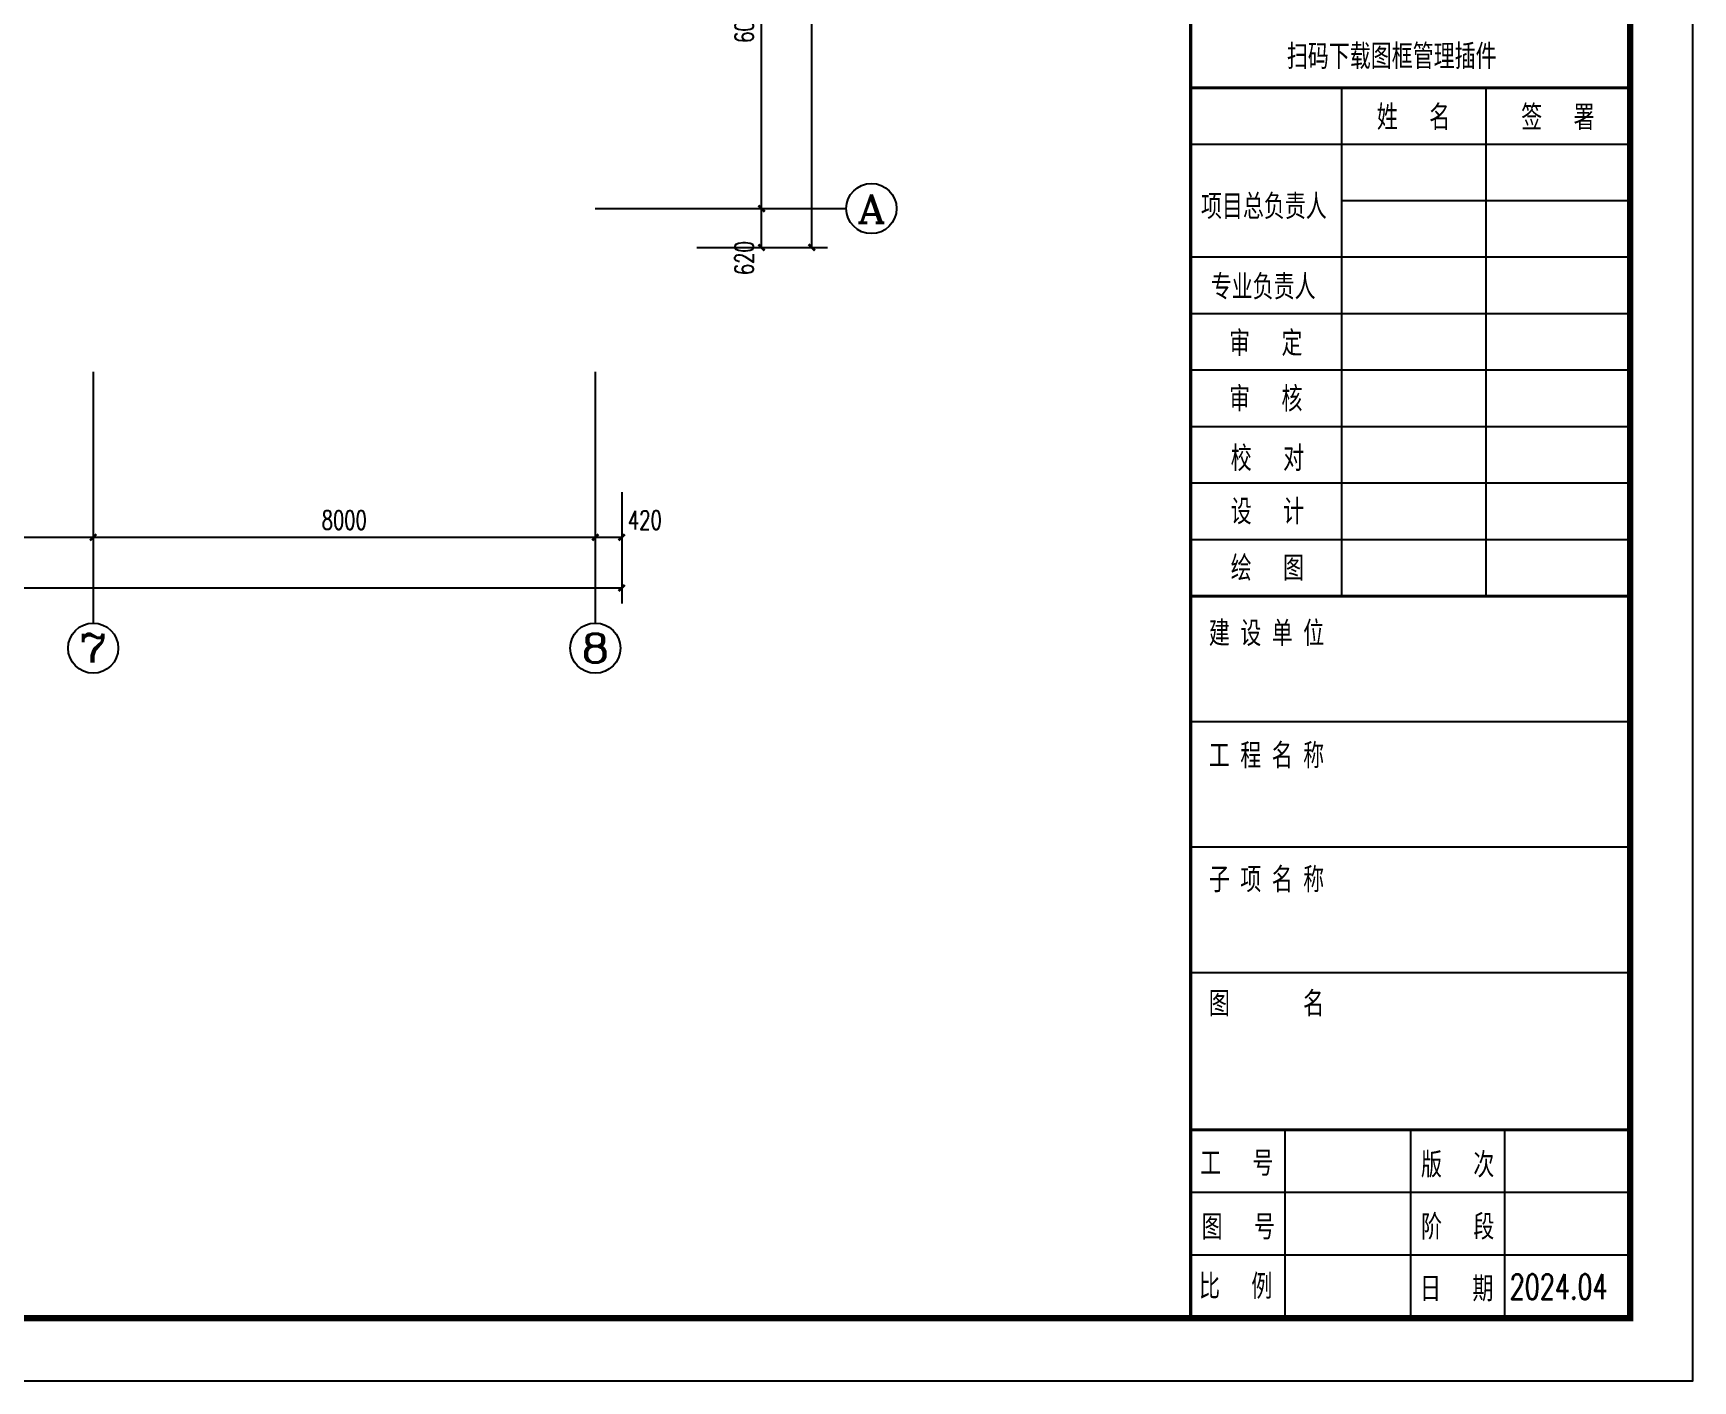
# Model space of a CAD drawing. Extents: x 2297255 to 2381355, y -608375 to -364775.
# Drawn here: x 2354911 to 2381355, y -424175 to -402704 of the extents above; entities that cross this region are included whole.
import ezdxf
from ezdxf.enums import TextEntityAlignment as Align

# ---------------------------------------------------------------- set-up
doc = ezdxf.new("R2018")
doc.units = 0
doc.header["$LTSCALE"] = 1000
doc.header["$MEASUREMENT"] = 0
for name, color, linetype in [('AXIS', 3, 'Continuous'), ('AXIS_TEXT', 7, 'Continuous'), ('PUB_DIM', 3, 'Continuous'), ('TK', 4, 'Continuous')]:
    doc.layers.add(name, color=color, linetype=linetype)
doc.styles.add('_TCH_AXIS', font='COMPLEX', dxfattribs={"bigfont": 'GBCBIG'})
doc.styles.add('_TCH_DIM_T3', font='SIMPLEX', dxfattribs={"width": 0.705882, "bigfont": 'GBCBIG'})
doc.styles.add('COMPLEX', font='COMPLEX')
doc.styles.add('HZTXT1', font='romans.shx', dxfattribs={"width": 0.7, "bigfont": 'GBHZFS.SHX'})
doc.styles.get("Standard").update_dxf_attribs({"font": 'gbenor.shx', "bigfont": 'gbcbig.shx'})
doc.styles.add('黑体', font='simhei.ttf')
doc.dimstyles.new('_TCH_ARCH&&100', dxfattribs={"dimtxt": 297.5, "dimasz": 100, "dimexe": 250, "dimexo": 300, "dimgap": 126.25, "dimtad": 1, "dimdec": 0, "dimzin": 0, "dimdsep": 46, "dimtxsty": '_TCH_DIM_T3', "dimblk": 'ARCHTICK', "dimcen": 0.09, "dimclrt": 7, "dimazin": 2, "dimtfac": 1, "dimtdec": 0, "dimtix": 1, "dimtmove": 2, "dimatfit": 3, "dimfxl": 30, "dimtolj": 1, "dimtzin": 0, "dimarcsym": 0})

# ---------------------------------------------------------------- blocks, each defined once
blk = doc.blocks.new('_ArchTick')
at = {"color": 0, "linetype": 'ByBlock', "const_width": 0.4}
blk.add_lwpolyline([(-0.5, -0.5), (0.5, 0.5)], dxfattribs=at)
blk = doc.blocks.new('*D109')
at = {"layer": 'Defpoints', "color": 0, "transparency": 16777216}
for p in [(-45219, -16333), (11621, -16333), (11621, -17376)]:
    blk.add_point(p, dxfattribs=at)
at = {"layer": 'PUB_DIM', "color": 0, "lineweight": -2, "transparency": 16777216}
for p, q in [((-45219, -16633), (-45219, -17626)), ((11621, -16633), (11621, -17626)), ((-45219, -17376), (11621, -17376))]:
    blk.add_line(p, q, dxfattribs=at)
at = {"layer": 'PUB_DIM', "color": 0, "lineweight": -2, "transparency": 16777216, "xscale": 100, "yscale": 100, "zscale": 100, "rotation": 180}
blk.add_blockref('_ArchTick', (-45219, -17376), dxfattribs=at)
at = {"layer": 'PUB_DIM', "color": 0, "lineweight": -2, "transparency": 16777216, "xscale": 100, "yscale": 100, "zscale": 100}
blk.add_blockref('_ArchTick', (11621, -17376), dxfattribs=at)
at = {"layer": 'PUB_DIM', "color": 7, "transparency": 16777216, "insert": (-16799, -17101), "char_height": 297.5, "attachment_point": 5, "style": '_TCH_DIM_T3'}
blk.add_mtext('\\A1;56840', dxfattribs=at)
blk = doc.blocks.new('*D116')
at = {"layer": 'Defpoints', "color": 0, "transparency": 16777216}
for p in [(-4799, -15552), (3201, -15552), (3201, -16569)]:
    blk.add_point(p, dxfattribs=at)
at = {"layer": 'PUB_DIM', "color": 0, "lineweight": -2, "transparency": 16777216}
for p, q in [((-4799, -15852), (-4799, -16819)), ((3201, -15852), (3201, -16819)), ((-4799, -16569), (3201, -16569))]:
    blk.add_line(p, q, dxfattribs=at)
at = {"layer": 'PUB_DIM', "color": 0, "lineweight": -2, "transparency": 16777216, "xscale": 100, "yscale": 100, "zscale": 100, "rotation": 180}
blk.add_blockref('_ArchTick', (-4799, -16569), dxfattribs=at)
at = {"layer": 'PUB_DIM', "color": 0, "lineweight": -2, "transparency": 16777216, "xscale": 100, "yscale": 100, "zscale": 100}
blk.add_blockref('_ArchTick', (3201, -16569), dxfattribs=at)
at = {"layer": 'PUB_DIM', "color": 7, "transparency": 16777216, "insert": (-799, -16294), "char_height": 297.5, "attachment_point": 5, "style": '_TCH_DIM_T3'}
blk.add_mtext('\\A1;8000', dxfattribs=at)
blk = doc.blocks.new('*D117')
at = {"layer": 'Defpoints', "color": 0, "transparency": 16777216}
for p in [(3201, -15552), (11201, -15552), (11201, -16569)]:
    blk.add_point(p, dxfattribs=at)
at = {"layer": 'PUB_DIM', "color": 0, "lineweight": -2, "transparency": 16777216}
for p, q in [((3201, -15852), (3201, -16819)), ((11201, -15852), (11201, -16819)), ((3201, -16569), (11201, -16569))]:
    blk.add_line(p, q, dxfattribs=at)
at = {"layer": 'PUB_DIM', "color": 0, "lineweight": -2, "transparency": 16777216, "xscale": 100, "yscale": 100, "zscale": 100, "rotation": 180}
blk.add_blockref('_ArchTick', (3201, -16569), dxfattribs=at)
at = {"layer": 'PUB_DIM', "color": 0, "lineweight": -2, "transparency": 16777216, "xscale": 100, "yscale": 100, "zscale": 100}
blk.add_blockref('_ArchTick', (11201, -16569), dxfattribs=at)
at = {"layer": 'PUB_DIM', "color": 7, "transparency": 16777216, "insert": (7201, -16294), "char_height": 297.5, "attachment_point": 5, "style": '_TCH_DIM_T3'}
blk.add_mtext('\\A1;8000', dxfattribs=at)
blk = doc.blocks.new('*D118')
at = {"layer": 'Defpoints', "color": 0, "transparency": 16777216}
for p in [(11201, -15552), (11621, -15552), (11621, -16569)]:
    blk.add_point(p, dxfattribs=at)
at = {"layer": 'PUB_DIM', "color": 0, "lineweight": -2, "transparency": 16777216}
for p, q in [((11201, -15852), (11201, -16819)), ((11621, -15852), (11621, -16819)), ((11201, -16569), (11621, -16569))]:
    blk.add_line(p, q, dxfattribs=at)
at = {"layer": 'PUB_DIM', "color": 0, "lineweight": -2, "transparency": 16777216, "xscale": 100, "yscale": 100, "zscale": 100, "rotation": 180}
blk.add_blockref('_ArchTick', (11201, -16569), dxfattribs=at)
at = {"layer": 'PUB_DIM', "color": 0, "lineweight": -2, "transparency": 16777216, "xscale": 100, "yscale": 100, "zscale": 100}
blk.add_blockref('_ArchTick', (11621, -16569), dxfattribs=at)
at = {"layer": 'PUB_DIM', "color": 7, "transparency": 16777216, "insert": (11991, -16294), "char_height": 297.5, "attachment_point": 5, "style": '_TCH_DIM_T3'}
blk.add_mtext('\\A1;420', dxfattribs=at)
blk = doc.blocks.new('*D127')
at = {"layer": 'Defpoints', "color": 0, "transparency": 16777216}
for p in [(13476, 19089), (14649, 19089), (13476, -11951)]:
    blk.add_point(p, dxfattribs=at)
at = {"layer": 'PUB_DIM', "color": 0, "lineweight": -2, "transparency": 16777216}
for p, q in [((13776, 19089), (14899, 19089)), ((14649, -11951), (14649, 19089)), ((13776, -11951), (14899, -11951))]:
    blk.add_line(p, q, dxfattribs=at)
at = {"layer": 'PUB_DIM', "color": 0, "lineweight": -2, "transparency": 16777216, "xscale": 100, "yscale": 100, "zscale": 100}
for p, rotation in [((14649, 19089), 90), ((14649, -11951), 270)]:
    blk.add_blockref('_ArchTick', p, dxfattribs=dict(at, rotation=rotation))
at = {"layer": 'PUB_DIM', "color": 7, "transparency": 16777216, "insert": (14374, 3569), "char_height": 297.5, "attachment_point": 5, "rotation": 90, "style": '_TCH_DIM_T3'}
blk.add_mtext('\\A1;31040', dxfattribs=at)
blk = doc.blocks.new('*D132')
at = {"layer": 'Defpoints', "color": 0, "transparency": 16777216}
for p in [(12517, -5331), (13849, -5331), (12517, -11331)]:
    blk.add_point(p, dxfattribs=at)
at = {"layer": 'PUB_DIM', "color": 0, "lineweight": -2, "transparency": 16777216}
for p, q in [((12817, -5331), (14099, -5331)), ((13849, -11331), (13849, -5331)), ((12817, -11331), (14099, -11331))]:
    blk.add_line(p, q, dxfattribs=at)
at = {"layer": 'PUB_DIM', "color": 0, "lineweight": -2, "transparency": 16777216, "xscale": 100, "yscale": 100, "zscale": 100}
for p, rotation in [((13849, -5331), 90), ((13849, -11331), 270)]:
    blk.add_blockref('_ArchTick', p, dxfattribs=dict(at, rotation=rotation))
at = {"layer": 'PUB_DIM', "color": 7, "transparency": 16777216, "insert": (13574, -8331), "char_height": 297.5, "attachment_point": 5, "rotation": 90, "style": '_TCH_DIM_T3'}
blk.add_mtext('\\A1;6000', dxfattribs=at)
blk = doc.blocks.new('*D133')
at = {"layer": 'Defpoints', "color": 0, "transparency": 16777216}
for p in [(12517, -11331), (13849, -11331), (12517, -11951)]:
    blk.add_point(p, dxfattribs=at)
at = {"layer": 'PUB_DIM', "color": 0, "lineweight": -2, "transparency": 16777216}
for p, q in [((12817, -11331), (14099, -11331)), ((13849, -11951), (13849, -11331)), ((12817, -11951), (14099, -11951))]:
    blk.add_line(p, q, dxfattribs=at)
at = {"layer": 'PUB_DIM', "color": 0, "lineweight": -2, "transparency": 16777216, "xscale": 100, "yscale": 100, "zscale": 100}
for p, rotation in [((13849, -11331), 90), ((13849, -11951), 270)]:
    blk.add_blockref('_ArchTick', p, dxfattribs=dict(at, rotation=rotation))
at = {"layer": 'PUB_DIM', "color": 7, "transparency": 16777216, "insert": (13574, -12121), "char_height": 297.5, "attachment_point": 5, "rotation": 90, "style": '_TCH_DIM_T3'}
blk.add_mtext('\\A1;620', dxfattribs=at)
blk = doc.blocks.new('*D256')
at = {"layer": 'Defpoints', "color": 0, "transparency": 16777216}
for p in [(-45219, -16333), (11621, -16333), (11621, -17376)]:
    blk.add_point(p, dxfattribs=at)
at = {"layer": 'PUB_DIM', "color": 0, "lineweight": -2, "transparency": 16777216}
for p, q in [((-45219, -16633), (-45219, -17626)), ((11621, -16633), (11621, -17626)), ((-45219, -17376), (11621, -17376))]:
    blk.add_line(p, q, dxfattribs=at)
at = {"layer": 'PUB_DIM', "color": 0, "lineweight": -2, "transparency": 16777216, "xscale": 100, "yscale": 100, "zscale": 100, "rotation": 180}
blk.add_blockref('_ArchTick', (-45219, -17376), dxfattribs=at)
at = {"layer": 'PUB_DIM', "color": 0, "lineweight": -2, "transparency": 16777216, "xscale": 100, "yscale": 100, "zscale": 100}
blk.add_blockref('_ArchTick', (11621, -17376), dxfattribs=at)
at = {"layer": 'PUB_DIM', "color": 7, "transparency": 16777216, "insert": (-16799, -17101), "char_height": 297.5, "attachment_point": 5, "style": '_TCH_DIM_T3'}
blk.add_mtext('\\A1;56840', dxfattribs=at)
blk = doc.blocks.new('*D263')
at = {"layer": 'Defpoints', "color": 0, "transparency": 16777216}
for p in [(-4799, -15552), (3201, -15552), (3201, -16569)]:
    blk.add_point(p, dxfattribs=at)
at = {"layer": 'PUB_DIM', "color": 0, "lineweight": -2, "transparency": 16777216}
for p, q in [((-4799, -15852), (-4799, -16819)), ((3201, -15852), (3201, -16819)), ((-4799, -16569), (3201, -16569))]:
    blk.add_line(p, q, dxfattribs=at)
at = {"layer": 'PUB_DIM', "color": 0, "lineweight": -2, "transparency": 16777216, "xscale": 100, "yscale": 100, "zscale": 100, "rotation": 180}
blk.add_blockref('_ArchTick', (-4799, -16569), dxfattribs=at)
at = {"layer": 'PUB_DIM', "color": 0, "lineweight": -2, "transparency": 16777216, "xscale": 100, "yscale": 100, "zscale": 100}
blk.add_blockref('_ArchTick', (3201, -16569), dxfattribs=at)
at = {"layer": 'PUB_DIM', "color": 7, "transparency": 16777216, "insert": (-799, -16294), "char_height": 297.5, "attachment_point": 5, "style": '_TCH_DIM_T3'}
blk.add_mtext('\\A1;8000', dxfattribs=at)
blk = doc.blocks.new('*D264')
at = {"layer": 'Defpoints', "color": 0, "transparency": 16777216}
for p in [(3201, -15552), (11201, -15552), (11201, -16569)]:
    blk.add_point(p, dxfattribs=at)
at = {"layer": 'PUB_DIM', "color": 0, "lineweight": -2, "transparency": 16777216}
for p, q in [((3201, -15852), (3201, -16819)), ((11201, -15852), (11201, -16819)), ((3201, -16569), (11201, -16569))]:
    blk.add_line(p, q, dxfattribs=at)
at = {"layer": 'PUB_DIM', "color": 0, "lineweight": -2, "transparency": 16777216, "xscale": 100, "yscale": 100, "zscale": 100, "rotation": 180}
blk.add_blockref('_ArchTick', (3201, -16569), dxfattribs=at)
at = {"layer": 'PUB_DIM', "color": 0, "lineweight": -2, "transparency": 16777216, "xscale": 100, "yscale": 100, "zscale": 100}
blk.add_blockref('_ArchTick', (11201, -16569), dxfattribs=at)
at = {"layer": 'PUB_DIM', "color": 7, "transparency": 16777216, "insert": (7201, -16294), "char_height": 297.5, "attachment_point": 5, "style": '_TCH_DIM_T3'}
blk.add_mtext('\\A1;8000', dxfattribs=at)
blk = doc.blocks.new('*D265')
at = {"layer": 'Defpoints', "color": 0, "transparency": 16777216}
for p in [(11201, -15552), (11621, -15552), (11621, -16569)]:
    blk.add_point(p, dxfattribs=at)
at = {"layer": 'PUB_DIM', "color": 0, "lineweight": -2, "transparency": 16777216}
for p, q in [((11201, -15852), (11201, -16819)), ((11621, -15852), (11621, -16819)), ((11201, -16569), (11621, -16569))]:
    blk.add_line(p, q, dxfattribs=at)
at = {"layer": 'PUB_DIM', "color": 0, "lineweight": -2, "transparency": 16777216, "xscale": 100, "yscale": 100, "zscale": 100, "rotation": 180}
blk.add_blockref('_ArchTick', (11201, -16569), dxfattribs=at)
at = {"layer": 'PUB_DIM', "color": 0, "lineweight": -2, "transparency": 16777216, "xscale": 100, "yscale": 100, "zscale": 100}
blk.add_blockref('_ArchTick', (11621, -16569), dxfattribs=at)
at = {"layer": 'PUB_DIM', "color": 7, "transparency": 16777216, "insert": (11991, -16294), "char_height": 297.5, "attachment_point": 5, "style": '_TCH_DIM_T3'}
blk.add_mtext('\\A1;420', dxfattribs=at)
blk = doc.blocks.new('*D274')
at = {"layer": 'Defpoints', "color": 0, "transparency": 16777216}
for p in [(13476, 19089), (14649, 19089), (13476, -11951)]:
    blk.add_point(p, dxfattribs=at)
at = {"layer": 'PUB_DIM', "color": 0, "lineweight": -2, "transparency": 16777216}
for p, q in [((13776, 19089), (14899, 19089)), ((14649, -11951), (14649, 19089)), ((13776, -11951), (14899, -11951))]:
    blk.add_line(p, q, dxfattribs=at)
at = {"layer": 'PUB_DIM', "color": 0, "lineweight": -2, "transparency": 16777216, "xscale": 100, "yscale": 100, "zscale": 100}
for p, rotation in [((14649, 19089), 90), ((14649, -11951), 270)]:
    blk.add_blockref('_ArchTick', p, dxfattribs=dict(at, rotation=rotation))
at = {"layer": 'PUB_DIM', "color": 7, "transparency": 16777216, "insert": (14374, 3569), "char_height": 297.5, "attachment_point": 5, "rotation": 90, "style": '_TCH_DIM_T3'}
blk.add_mtext('\\A1;31040', dxfattribs=at)
blk = doc.blocks.new('*D279')
at = {"layer": 'Defpoints', "color": 0, "transparency": 16777216}
for p in [(12517, -5331), (13849, -5331), (12517, -11331)]:
    blk.add_point(p, dxfattribs=at)
at = {"layer": 'PUB_DIM', "color": 0, "lineweight": -2, "transparency": 16777216}
for p, q in [((12817, -5331), (14099, -5331)), ((13849, -11331), (13849, -5331)), ((12817, -11331), (14099, -11331))]:
    blk.add_line(p, q, dxfattribs=at)
at = {"layer": 'PUB_DIM', "color": 0, "lineweight": -2, "transparency": 16777216, "xscale": 100, "yscale": 100, "zscale": 100}
for p, rotation in [((13849, -5331), 90), ((13849, -11331), 270)]:
    blk.add_blockref('_ArchTick', p, dxfattribs=dict(at, rotation=rotation))
at = {"layer": 'PUB_DIM', "color": 7, "transparency": 16777216, "insert": (13574, -8331), "char_height": 297.5, "attachment_point": 5, "rotation": 90, "style": '_TCH_DIM_T3'}
blk.add_mtext('\\A1;6000', dxfattribs=at)
blk = doc.blocks.new('*D280')
at = {"layer": 'Defpoints', "color": 0, "transparency": 16777216}
for p in [(12517, -11331), (13849, -11331), (12517, -11951)]:
    blk.add_point(p, dxfattribs=at)
at = {"layer": 'PUB_DIM', "color": 0, "lineweight": -2, "transparency": 16777216}
for p, q in [((12817, -11331), (14099, -11331)), ((13849, -11951), (13849, -11331)), ((12817, -11951), (14099, -11951))]:
    blk.add_line(p, q, dxfattribs=at)
at = {"layer": 'PUB_DIM', "color": 0, "lineweight": -2, "transparency": 16777216, "xscale": 100, "yscale": 100, "zscale": 100}
for p, rotation in [((13849, -11331), 90), ((13849, -11951), 270)]:
    blk.add_blockref('_ArchTick', p, dxfattribs=dict(at, rotation=rotation))
at = {"layer": 'PUB_DIM', "color": 7, "transparency": 16777216, "insert": (13574, -12121), "char_height": 297.5, "attachment_point": 5, "rotation": 90, "style": '_TCH_DIM_T3'}
blk.add_mtext('\\A1;620', dxfattribs=at)
blk = doc.blocks.new('*D403')
at = {"layer": 'Defpoints', "color": 0, "transparency": 16777216}
for p in [(-45219, -16333), (11621, -16333), (11621, -17376)]:
    blk.add_point(p, dxfattribs=at)
at = {"layer": 'PUB_DIM', "color": 0, "lineweight": -2, "transparency": 16777216}
for p, q in [((-45219, -16633), (-45219, -17626)), ((11621, -16633), (11621, -17626)), ((-45219, -17376), (11621, -17376))]:
    blk.add_line(p, q, dxfattribs=at)
at = {"layer": 'PUB_DIM', "color": 0, "lineweight": -2, "transparency": 16777216, "xscale": 100, "yscale": 100, "zscale": 100, "rotation": 180}
blk.add_blockref('_ArchTick', (-45219, -17376), dxfattribs=at)
at = {"layer": 'PUB_DIM', "color": 0, "lineweight": -2, "transparency": 16777216, "xscale": 100, "yscale": 100, "zscale": 100}
blk.add_blockref('_ArchTick', (11621, -17376), dxfattribs=at)
at = {"layer": 'PUB_DIM', "color": 7, "transparency": 16777216, "insert": (-16799, -17101), "char_height": 297.5, "attachment_point": 5, "style": '_TCH_DIM_T3'}
blk.add_mtext('\\A1;56840', dxfattribs=at)
blk = doc.blocks.new('*D410')
at = {"layer": 'Defpoints', "color": 0, "transparency": 16777216}
for p in [(-4799, -15552), (3201, -15552), (3201, -16569)]:
    blk.add_point(p, dxfattribs=at)
at = {"layer": 'PUB_DIM', "color": 0, "lineweight": -2, "transparency": 16777216}
for p, q in [((-4799, -15852), (-4799, -16819)), ((3201, -15852), (3201, -16819)), ((-4799, -16569), (3201, -16569))]:
    blk.add_line(p, q, dxfattribs=at)
at = {"layer": 'PUB_DIM', "color": 0, "lineweight": -2, "transparency": 16777216, "xscale": 100, "yscale": 100, "zscale": 100, "rotation": 180}
blk.add_blockref('_ArchTick', (-4799, -16569), dxfattribs=at)
at = {"layer": 'PUB_DIM', "color": 0, "lineweight": -2, "transparency": 16777216, "xscale": 100, "yscale": 100, "zscale": 100}
blk.add_blockref('_ArchTick', (3201, -16569), dxfattribs=at)
at = {"layer": 'PUB_DIM', "color": 7, "transparency": 16777216, "insert": (-799, -16294), "char_height": 297.5, "attachment_point": 5, "style": '_TCH_DIM_T3'}
blk.add_mtext('\\A1;8000', dxfattribs=at)
blk = doc.blocks.new('*D411')
at = {"layer": 'Defpoints', "color": 0, "transparency": 16777216}
for p in [(3201, -15552), (11201, -15552), (11201, -16569)]:
    blk.add_point(p, dxfattribs=at)
at = {"layer": 'PUB_DIM', "color": 0, "lineweight": -2, "transparency": 16777216}
for p, q in [((3201, -15852), (3201, -16819)), ((11201, -15852), (11201, -16819)), ((3201, -16569), (11201, -16569))]:
    blk.add_line(p, q, dxfattribs=at)
at = {"layer": 'PUB_DIM', "color": 0, "lineweight": -2, "transparency": 16777216, "xscale": 100, "yscale": 100, "zscale": 100, "rotation": 180}
blk.add_blockref('_ArchTick', (3201, -16569), dxfattribs=at)
at = {"layer": 'PUB_DIM', "color": 0, "lineweight": -2, "transparency": 16777216, "xscale": 100, "yscale": 100, "zscale": 100}
blk.add_blockref('_ArchTick', (11201, -16569), dxfattribs=at)
at = {"layer": 'PUB_DIM', "color": 7, "transparency": 16777216, "insert": (7201, -16294), "char_height": 297.5, "attachment_point": 5, "style": '_TCH_DIM_T3'}
blk.add_mtext('\\A1;8000', dxfattribs=at)
blk = doc.blocks.new('*D412')
at = {"layer": 'Defpoints', "color": 0, "transparency": 16777216}
for p in [(11201, -15552), (11621, -15552), (11621, -16569)]:
    blk.add_point(p, dxfattribs=at)
at = {"layer": 'PUB_DIM', "color": 0, "lineweight": -2, "transparency": 16777216}
for p, q in [((11201, -15852), (11201, -16819)), ((11621, -15852), (11621, -16819)), ((11201, -16569), (11621, -16569))]:
    blk.add_line(p, q, dxfattribs=at)
at = {"layer": 'PUB_DIM', "color": 0, "lineweight": -2, "transparency": 16777216, "xscale": 100, "yscale": 100, "zscale": 100, "rotation": 180}
blk.add_blockref('_ArchTick', (11201, -16569), dxfattribs=at)
at = {"layer": 'PUB_DIM', "color": 0, "lineweight": -2, "transparency": 16777216, "xscale": 100, "yscale": 100, "zscale": 100}
blk.add_blockref('_ArchTick', (11621, -16569), dxfattribs=at)
at = {"layer": 'PUB_DIM', "color": 7, "transparency": 16777216, "insert": (11991, -16294), "char_height": 297.5, "attachment_point": 5, "style": '_TCH_DIM_T3'}
blk.add_mtext('\\A1;420', dxfattribs=at)
blk = doc.blocks.new('*D421')
at = {"layer": 'Defpoints', "color": 0, "transparency": 16777216}
for p in [(13476, 19089), (14649, 19089), (13476, -11951)]:
    blk.add_point(p, dxfattribs=at)
at = {"layer": 'PUB_DIM', "color": 0, "lineweight": -2, "transparency": 16777216}
for p, q in [((13776, 19089), (14899, 19089)), ((14649, -11951), (14649, 19089)), ((13776, -11951), (14899, -11951))]:
    blk.add_line(p, q, dxfattribs=at)
at = {"layer": 'PUB_DIM', "color": 0, "lineweight": -2, "transparency": 16777216, "xscale": 100, "yscale": 100, "zscale": 100}
for p, rotation in [((14649, 19089), 90), ((14649, -11951), 270)]:
    blk.add_blockref('_ArchTick', p, dxfattribs=dict(at, rotation=rotation))
at = {"layer": 'PUB_DIM', "color": 7, "transparency": 16777216, "insert": (14374, 3569), "char_height": 297.5, "attachment_point": 5, "rotation": 90, "style": '_TCH_DIM_T3'}
blk.add_mtext('\\A1;31040', dxfattribs=at)
blk = doc.blocks.new('*D426')
at = {"layer": 'Defpoints', "color": 0, "transparency": 16777216}
for p in [(12517, -5331), (13849, -5331), (12517, -11331)]:
    blk.add_point(p, dxfattribs=at)
at = {"layer": 'PUB_DIM', "color": 0, "lineweight": -2, "transparency": 16777216}
for p, q in [((12817, -5331), (14099, -5331)), ((13849, -11331), (13849, -5331)), ((12817, -11331), (14099, -11331))]:
    blk.add_line(p, q, dxfattribs=at)
at = {"layer": 'PUB_DIM', "color": 0, "lineweight": -2, "transparency": 16777216, "xscale": 100, "yscale": 100, "zscale": 100}
for p, rotation in [((13849, -5331), 90), ((13849, -11331), 270)]:
    blk.add_blockref('_ArchTick', p, dxfattribs=dict(at, rotation=rotation))
at = {"layer": 'PUB_DIM', "color": 7, "transparency": 16777216, "insert": (13574, -8331), "char_height": 297.5, "attachment_point": 5, "rotation": 90, "style": '_TCH_DIM_T3'}
blk.add_mtext('\\A1;6000', dxfattribs=at)
blk = doc.blocks.new('*D427')
at = {"layer": 'Defpoints', "color": 0, "transparency": 16777216}
for p in [(12517, -11331), (13849, -11331), (12517, -11951)]:
    blk.add_point(p, dxfattribs=at)
at = {"layer": 'PUB_DIM', "color": 0, "lineweight": -2, "transparency": 16777216}
for p, q in [((12817, -11331), (14099, -11331)), ((13849, -11951), (13849, -11331)), ((12817, -11951), (14099, -11951))]:
    blk.add_line(p, q, dxfattribs=at)
at = {"layer": 'PUB_DIM', "color": 0, "lineweight": -2, "transparency": 16777216, "xscale": 100, "yscale": 100, "zscale": 100}
for p, rotation in [((13849, -11331), 90), ((13849, -11951), 270)]:
    blk.add_blockref('_ArchTick', p, dxfattribs=dict(at, rotation=rotation))
at = {"layer": 'PUB_DIM', "color": 7, "transparency": 16777216, "insert": (13574, -12121), "char_height": 297.5, "attachment_point": 5, "rotation": 90, "style": '_TCH_DIM_T3'}
blk.add_mtext('\\A1;620', dxfattribs=at)
blk = doc.blocks.new('_AXISO')
blk.add_circle((0, 0), 0.5)
at = {"layer": 'AXIS_TEXT', "style": 'COMPLEX', "width": 1.041667}
blk.add_attdef('A', text='', height=0.56, dxfattribs=at).set_placement((-0.25, -0.28), (0.25, -0.28), align=Align.FIT)
blk = doc.blocks.new('*D440')
at = {"layer": 'Defpoints', "color": 0, "transparency": 16777216}
for p in [(-45219, -16333), (11621, -16333), (11621, -17376)]:
    blk.add_point(p, dxfattribs=at)
at = {"layer": 'PUB_DIM', "color": 0, "lineweight": -2, "transparency": 16777216}
for p, q in [((-45219, -16633), (-45219, -17626)), ((11621, -16633), (11621, -17626)), ((-45219, -17376), (11621, -17376))]:
    blk.add_line(p, q, dxfattribs=at)
at = {"layer": 'PUB_DIM', "color": 0, "lineweight": -2, "transparency": 16777216, "xscale": 100, "yscale": 100, "zscale": 100, "rotation": 180}
blk.add_blockref('_ArchTick', (-45219, -17376), dxfattribs=at)
at = {"layer": 'PUB_DIM', "color": 0, "lineweight": -2, "transparency": 16777216, "xscale": 100, "yscale": 100, "zscale": 100}
blk.add_blockref('_ArchTick', (11621, -17376), dxfattribs=at)
at = {"layer": 'PUB_DIM', "color": 7, "transparency": 16777216, "insert": (-16799, -17101), "char_height": 297.5, "attachment_point": 5, "style": '_TCH_DIM_T3'}
blk.add_mtext('\\A1;56840', dxfattribs=at)
blk = doc.blocks.new('*D447')
at = {"layer": 'Defpoints', "color": 0, "transparency": 16777216}
for p in [(-4799, -15552), (3201, -15552), (3201, -16569)]:
    blk.add_point(p, dxfattribs=at)
at = {"layer": 'PUB_DIM', "color": 0, "lineweight": -2, "transparency": 16777216}
for p, q in [((-4799, -15852), (-4799, -16819)), ((3201, -15852), (3201, -16819)), ((-4799, -16569), (3201, -16569))]:
    blk.add_line(p, q, dxfattribs=at)
at = {"layer": 'PUB_DIM', "color": 0, "lineweight": -2, "transparency": 16777216, "xscale": 100, "yscale": 100, "zscale": 100, "rotation": 180}
blk.add_blockref('_ArchTick', (-4799, -16569), dxfattribs=at)
at = {"layer": 'PUB_DIM', "color": 0, "lineweight": -2, "transparency": 16777216, "xscale": 100, "yscale": 100, "zscale": 100}
blk.add_blockref('_ArchTick', (3201, -16569), dxfattribs=at)
at = {"layer": 'PUB_DIM', "color": 7, "transparency": 16777216, "insert": (-799, -16294), "char_height": 297.5, "attachment_point": 5, "style": '_TCH_DIM_T3'}
blk.add_mtext('\\A1;8000', dxfattribs=at)
blk = doc.blocks.new('*D448')
at = {"layer": 'Defpoints', "color": 0, "transparency": 16777216}
for p in [(3201, -15552), (11201, -15552), (11201, -16569)]:
    blk.add_point(p, dxfattribs=at)
at = {"layer": 'PUB_DIM', "color": 0, "lineweight": -2, "transparency": 16777216}
for p, q in [((3201, -15852), (3201, -16819)), ((11201, -15852), (11201, -16819)), ((3201, -16569), (11201, -16569))]:
    blk.add_line(p, q, dxfattribs=at)
at = {"layer": 'PUB_DIM', "color": 0, "lineweight": -2, "transparency": 16777216, "xscale": 100, "yscale": 100, "zscale": 100, "rotation": 180}
blk.add_blockref('_ArchTick', (3201, -16569), dxfattribs=at)
at = {"layer": 'PUB_DIM', "color": 0, "lineweight": -2, "transparency": 16777216, "xscale": 100, "yscale": 100, "zscale": 100}
blk.add_blockref('_ArchTick', (11201, -16569), dxfattribs=at)
at = {"layer": 'PUB_DIM', "color": 7, "transparency": 16777216, "insert": (7201, -16294), "char_height": 297.5, "attachment_point": 5, "style": '_TCH_DIM_T3'}
blk.add_mtext('\\A1;8000', dxfattribs=at)
blk = doc.blocks.new('*D449')
at = {"layer": 'Defpoints', "color": 0, "transparency": 16777216}
for p in [(11201, -15552), (11621, -15552), (11621, -16569)]:
    blk.add_point(p, dxfattribs=at)
at = {"layer": 'PUB_DIM', "color": 0, "lineweight": -2, "transparency": 16777216}
for p, q in [((11201, -15852), (11201, -16819)), ((11621, -15852), (11621, -16819)), ((11201, -16569), (11621, -16569))]:
    blk.add_line(p, q, dxfattribs=at)
at = {"layer": 'PUB_DIM', "color": 0, "lineweight": -2, "transparency": 16777216, "xscale": 100, "yscale": 100, "zscale": 100, "rotation": 180}
blk.add_blockref('_ArchTick', (11201, -16569), dxfattribs=at)
at = {"layer": 'PUB_DIM', "color": 0, "lineweight": -2, "transparency": 16777216, "xscale": 100, "yscale": 100, "zscale": 100}
blk.add_blockref('_ArchTick', (11621, -16569), dxfattribs=at)
at = {"layer": 'PUB_DIM', "color": 7, "transparency": 16777216, "insert": (11991, -16294), "char_height": 297.5, "attachment_point": 5, "style": '_TCH_DIM_T3'}
blk.add_mtext('\\A1;420', dxfattribs=at)
blk = doc.blocks.new('*D458')
at = {"layer": 'Defpoints', "color": 0, "transparency": 16777216}
for p in [(13476, 19089), (14649, 19089), (13476, -11951)]:
    blk.add_point(p, dxfattribs=at)
at = {"layer": 'PUB_DIM', "color": 0, "lineweight": -2, "transparency": 16777216}
for p, q in [((13776, 19089), (14899, 19089)), ((14649, -11951), (14649, 19089)), ((13776, -11951), (14899, -11951))]:
    blk.add_line(p, q, dxfattribs=at)
at = {"layer": 'PUB_DIM', "color": 0, "lineweight": -2, "transparency": 16777216, "xscale": 100, "yscale": 100, "zscale": 100}
for p, rotation in [((14649, 19089), 90), ((14649, -11951), 270)]:
    blk.add_blockref('_ArchTick', p, dxfattribs=dict(at, rotation=rotation))
at = {"layer": 'PUB_DIM', "color": 7, "transparency": 16777216, "insert": (14374, 3569), "char_height": 297.5, "attachment_point": 5, "rotation": 90, "style": '_TCH_DIM_T3'}
blk.add_mtext('\\A1;31040', dxfattribs=at)
blk = doc.blocks.new('*D463')
at = {"layer": 'Defpoints', "color": 0, "transparency": 16777216}
for p in [(12517, -5331), (13849, -5331), (12517, -11331)]:
    blk.add_point(p, dxfattribs=at)
at = {"layer": 'PUB_DIM', "color": 0, "lineweight": -2, "transparency": 16777216}
for p, q in [((12817, -5331), (14099, -5331)), ((13849, -11331), (13849, -5331)), ((12817, -11331), (14099, -11331))]:
    blk.add_line(p, q, dxfattribs=at)
at = {"layer": 'PUB_DIM', "color": 0, "lineweight": -2, "transparency": 16777216, "xscale": 100, "yscale": 100, "zscale": 100}
for p, rotation in [((13849, -5331), 90), ((13849, -11331), 270)]:
    blk.add_blockref('_ArchTick', p, dxfattribs=dict(at, rotation=rotation))
at = {"layer": 'PUB_DIM', "color": 7, "transparency": 16777216, "insert": (13574, -8331), "char_height": 297.5, "attachment_point": 5, "rotation": 90, "style": '_TCH_DIM_T3'}
blk.add_mtext('\\A1;6000', dxfattribs=at)
blk = doc.blocks.new('*D464')
at = {"layer": 'Defpoints', "color": 0, "transparency": 16777216}
for p in [(12517, -11331), (13849, -11331), (12517, -11951)]:
    blk.add_point(p, dxfattribs=at)
at = {"layer": 'PUB_DIM', "color": 0, "lineweight": -2, "transparency": 16777216}
for p, q in [((12817, -11331), (14099, -11331)), ((13849, -11951), (13849, -11331)), ((12817, -11951), (14099, -11951))]:
    blk.add_line(p, q, dxfattribs=at)
at = {"layer": 'PUB_DIM', "color": 0, "lineweight": -2, "transparency": 16777216, "xscale": 100, "yscale": 100, "zscale": 100}
for p, rotation in [((13849, -11331), 90), ((13849, -11951), 270)]:
    blk.add_blockref('_ArchTick', p, dxfattribs=dict(at, rotation=rotation))
at = {"layer": 'PUB_DIM', "color": 7, "transparency": 16777216, "insert": (13574, -12121), "char_height": 297.5, "attachment_point": 5, "rotation": 90, "style": '_TCH_DIM_T3'}
blk.add_mtext('\\A1;620', dxfattribs=at)
blk = doc.blocks.new('*U579')
at = {"color": 3}
blk.add_lwpolyline([(-84100, 0), (0, 0), (0, 59400), (-84100, 59400)], close=True, dxfattribs=at)
at = {"color": 3, "const_width": 100}
blk.add_lwpolyline([(-81600, 1000), (-1000, 1000), (-1000, 58400), (-81600, 58400)], close=True, dxfattribs=at)
at = {"layer": 'TK', "color": 2}
for p, q in [((-5600, 20600), (-5600, 12500)), ((-3300, 20600), (-3300, 12500)), ((-1000, 19700), (-8000, 19700)), ((-1000, 18800), (-5600, 18800)), ((-1000, 17900), (-8000, 17900)), ((-1000, 17000), (-8000, 17000)), ((-1000, 16100), (-8000, 16100)), ((-1000, 15200), (-8000, 15200)), ((-1000, 14300), (-8000, 14300)), ((-1000, 13400), (-8000, 13400)), ((-1000, 12500), (-8000, 12500)), ((-1000, 10500), (-8000, 10500)), ((-1000, 8500), (-8000, 8500)), ((-1000, 6500), (-8000, 6500)), ((-1000, 4000), (-8000, 4000)), ((-6500, 4000), (-6500, 1000)), ((-4500, 4000), (-4500, 1000)), ((-3000, 4000), (-3000, 1000)), ((-1000, 3000), (-8000, 3000)), ((-1000, 2000), (-8000, 2000))]:
    blk.add_line(p, q, dxfattribs=at)
at = {"layer": 'TK', "color": 2, "const_width": 50, "flags": 128}
for points in [[(-8000, 41000), (-8000, 1000)], [(-1000, 20600), (-8000, 20600)], [(-1000, 12500), (-8000, 12500)], [(-1000, 4000), (-8000, 4000)]]:
    blk.add_lwpolyline(points, dxfattribs=at)
at = {"layer": 'TK', "color": 1, "ltscale": 0.6, "style": '黑体', "width": 0.7}
blk.add_text('扫码下载图框管理插件', height=350, dxfattribs=at).set_placement((-6468, 20938))
at = {"layer": 'TK', "color": 2, "ltscale": 0.6, "style": '黑体', "width": 0.7}
for s, p in [('姓   名', (-4450, 20150)), ('签   署', (-2150, 20150))]:
    blk.add_text(s, height=350, dxfattribs=at).set_placement(p, align=Align.MIDDLE)
for s, p in [('项目总负责人', (-7837, 18547)), ('专业负责人', (-7681, 17267)), ('审   定', (-7388, 16367)), ('审   核', (-7388, 15481)), ('校   对', (-7363, 14533)), ('设   计', (-7363, 13685)), ('绘   图', (-7363, 12785)), ('建 设 单 位', (-7711, 11745)), ('工 程 名 称', (-7711, 9798)), ('子 项 名 称', (-7711, 7822)), ('图       名', (-7711, 5845)), ('工   号', (-7850, 3303)), ('版   次', (-4331, 3278)), ('图   号', (-7827, 2289)), ('阶   段', (-4331, 2289)), ('比   例', (-7868, 1342)), ('日   期', (-4346, 1303))]:
    blk.add_text(s, height=350, dxfattribs=at).set_placement(p)
at = {"layer": 'TK', "color": 4, "style": 'HZTXT1'}
for tag, height, width, p in [('项目负责1', 400, 0.6, (-4500, 19196)), ('项目负责2', 400, 0.6, (-4500, 18296)), ('专责', 400, 0.6, (-4500, 17396)), ('审定', 400, 0.6, (-4500, 16496)), ('审核', 400, 0.6, (-4500, 15596)), ('校对', 400, 0.6, (-4500, 14696)), ('设计', 400, 0.6, (-4500, 13796)), ('绘图', 400, 0.6, (-4500, 12896)), ('建设单位', 450, 0.6, (-4500, 11050)), ('工号', 400, 0.5, (-5501, 3507)), ('版次', 400, 0.7, (-2138, 3498)), ('阶段', 400, 0.7, (-2138, 2498)), ('比例', 400, 0.7, (-5491, 1513)), ('日期', 400, 0.7, (-2138, 1498))]:
    blk.add_attdef(tag, text='', height=height, dxfattribs=dict(at, width=width)).set_placement(p, align=Align.MIDDLE)
at = {"layer": 'TK', "color": 1, "lineweight": -3, "style": 'HZTXT1', "width": 0.6}
blk.add_attdef('工程名称', text='', height=450, dxfattribs=at).set_placement((-4500, 9050), align=Align.MIDDLE)
at = {"layer": 'TK', "color": 4, "lineweight": -3, "style": 'HZTXT1', "width": 0.6}
blk.add_attdef('子项名称', text='', height=450, dxfattribs=at).set_placement((-4500, 7050), align=Align.MIDDLE)
at = {"layer": 'TK', "color": 1, "lineweight": -3, "width": 0.6, "flags": 104}
blk.add_attdef('图名', text='', height=400, dxfattribs=at).set_placement((-4558, 4958), align=Align.MIDDLE_CENTER)
at = {"layer": 'TK', "color": 1, "style": 'HZTXT1', "width": 0.7}
blk.add_attdef('图号', text='', height=400, dxfattribs=at).set_placement((-5491, 2513), align=Align.MIDDLE)
blk = doc.blocks.new('A$C7281566F')
at = {"layer": 'AXIS'}
for p, q in [((11200.5, -11330.6), (15200.5, -11330.6)), ((3200.5, -13934.5), (3200.5, -17934.5)), ((11200.5, -13934.5), (11200.5, -17934.5))]:
    blk.add_line(p, q, dxfattribs=at)
ref = blk.add_blockref('_AXISO', (15600.5, -11330.6), dxfattribs=dict(at, xscale=800, yscale=800, zscale=800))
ref.add_attrib('A', 'A', dxfattribs={"layer": 'AXIS_TEXT', "height": 452.5, "style": '_TCH_AXIS', "width": 1.166667}).set_placement((15374.3, -11556.9), (15826.8, -11556.9), align=Align.FIT)
ref = blk.add_blockref('_AXISO', (3200.5, -18334.5), dxfattribs=dict(at, xscale=800, yscale=800, zscale=800))
ref.add_attrib('A', '7', dxfattribs={"layer": 'AXIS_TEXT', "height": 452.5, "style": '_TCH_AXIS', "width": 1.5}).set_placement((2974.3, -18560.8), (3426.8, -18560.8), align=Align.FIT)
ref = blk.add_blockref('_AXISO', (11200.5, -18334.5), dxfattribs=dict(at, xscale=800, yscale=800, zscale=800))
ref.add_attrib('A', '8', dxfattribs={"layer": 'AXIS_TEXT', "height": 452.5, "style": '_TCH_AXIS', "width": 1.5}).set_placement((10974.3, -18560.8), (11426.8, -18560.8), align=Align.FIT)
at = {"layer": 'PUB_DIM'}
for p1, p2, distance, picture, middle in [((13476.5, -11950.6), (13476.5, 19089.4), -1172.6, '*D127', (14374.1, 3569.4)), ((13476.5, -11950.6), (13476.5, 19089.4), -1172.6, '*D274', (14374.1, 3569.4)), ((13476.5, -11950.6), (13476.5, 19089.4), -1172.6, '*D421', (14374.1, 3569.4)), ((13476.5, -11950.6), (13476.5, 19089.4), -1172.6, '*D458', (14374.1, 3569.4)), ((12517.1, -11330.6), (12517.1, -5330.6), -1332.2, '*D132', (13574.3, -8330.6)), ((12517.1, -11330.6), (12517.1, -5330.6), -1332.2, '*D279', (13574.3, -8330.6)), ((12517.1, -11330.6), (12517.1, -5330.6), -1332.2, '*D426', (13574.3, -8330.6)), ((12517.1, -11330.6), (12517.1, -5330.6), -1332.2, '*D463', (13574.3, -8330.6)), ((-4799.5, -15552.1), (3200.5, -15552.1), -1017, '*D116', (-799.5, -16294.1)), ((-4799.5, -15552.1), (3200.5, -15552.1), -1017, '*D263', (-799.5, -16294.1)), ((-4799.5, -15552.1), (3200.5, -15552.1), -1017, '*D410', (-799.5, -16294.1)), ((-4799.5, -15552.1), (3200.5, -15552.1), -1017, '*D447', (-799.5, -16294.1)), ((3200.5, -15552.1), (11200.5, -15552.1), -1017, '*D117', (7200.5, -16294.1)), ((3200.5, -15552.1), (11200.5, -15552.1), -1017, '*D264', (7200.5, -16294.1)), ((3200.5, -15552.1), (11200.5, -15552.1), -1017, '*D411', (7200.5, -16294.1)), ((3200.5, -15552.1), (11200.5, -15552.1), -1017, '*D448', (7200.5, -16294.1)), ((-45219.5, -16333.4), (11620.5, -16333.4), -1042.6, '*D109', (-16799.5, -17101)), ((-45219.5, -16333.4), (11620.5, -16333.4), -1042.6, '*D256', (-16799.5, -17101)), ((-45219.5, -16333.4), (11620.5, -16333.4), -1042.6, '*D403', (-16799.5, -17101)), ((-45219.5, -16333.4), (11620.5, -16333.4), -1042.6, '*D440', (-16799.5, -17101))]:
    dim = blk.add_aligned_dim(p1=p1, p2=p2, distance=distance, dimstyle='_TCH_ARCH&&100', dxfattribs=at)
    dim.commit()
    dim.dimension.update_dxf_attribs({"geometry": picture, "text_midpoint": middle})
for base, p1, p2, angle, picture, middle in [((13849.3, -11330.6), (12517.1, -11950.6), (12517.1, -11330.6), 90, '*D133', (13574.3, -12120.6)), ((13849.3, -11330.6), (12517.1, -11950.6), (12517.1, -11330.6), 90, '*D280', (13574.3, -12120.6)), ((13849.3, -11330.6), (12517.1, -11950.6), (12517.1, -11330.6), 90, '*D427', (13574.3, -12120.6)), ((13849.3, -11330.6), (12517.1, -11950.6), (12517.1, -11330.6), 90, '*D464', (13574.3, -12120.6)), ((11620.5, -16569.1), (11200.5, -15552.1), (11620.5, -15552.1), 0, '*D118', (11990.5, -16294.1)), ((11620.5, -16569.1), (11200.5, -15552.1), (11620.5, -15552.1), 0, '*D265', (11990.5, -16294.1)), ((11620.5, -16569.1), (11200.5, -15552.1), (11620.5, -15552.1), 0, '*D412', (11990.5, -16294.1)), ((11620.5, -16569.1), (11200.5, -15552.1), (11620.5, -15552.1), 0, '*D449', (11990.5, -16294.1))]:
    dim = blk.add_linear_dim(base=base, p1=p1, p2=p2, angle=angle, dimstyle='_TCH_ARCH&&100', dxfattribs=at)
    dim.commit()
    dim.dimension.update_dxf_attribs({"geometry": picture, "text_midpoint": middle, "dimtype": 129})

msp = doc.modelspace()

# ---------------------------------------------------------------- block references
ref = msp.add_blockref('*U579', (2381355.1, -424174.9))
ref.add_attrib('日期', '2024.04', dxfattribs={"layer": 'TK', "color": 4, "height": 400, "style": 'HZTXT1', "width": 0.7}).set_placement((2379217, -422676.5), align=Align.MIDDLE)
lines = msp.add_mtext('\\W0.6000;', dxfattribs={"layer": 'TK', "color": 1, "lineweight": -3, "insert": (2376796.6, -419217.2), "char_height": 2.5, "attachment_point": 1})
ref.add_attrib('图名', '', (2376796.6, -419217.2), dxfattribs={"flags": 104}).embed_mtext(lines)
msp.add_blockref('A$C7281566F', (2352666.9, -394167.1))

doc.saveas('drawing.dxf')
